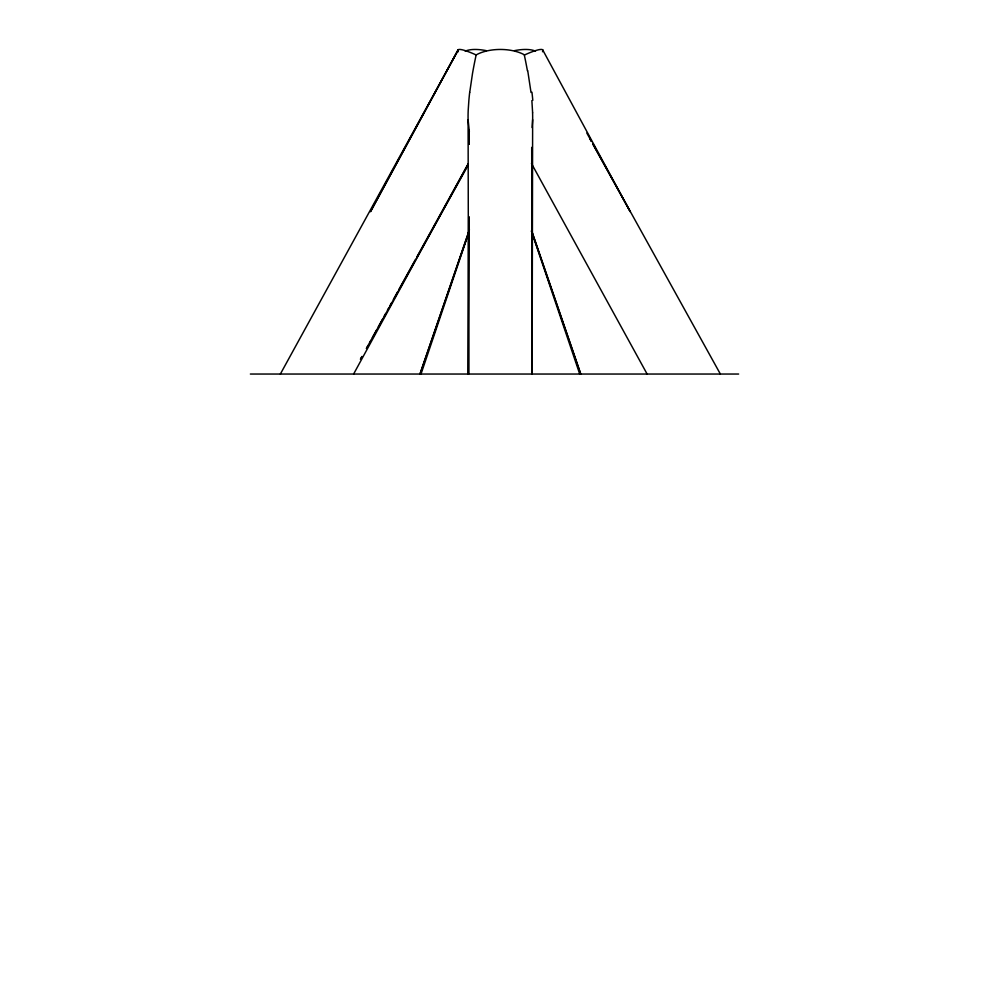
<?xml version="1.0" encoding="UTF-8"?>
<svg xmlns="http://www.w3.org/2000/svg" width="989" height="989" viewBox="0 0 989 989"><rect width="100%" height="100%" fill="white"/><g stroke="black" fill="none" stroke-linecap="round" stroke-linejoin="round"><path stroke-width="1.48" d="M468.897 216.752L468.601 374.04L468.094 119.669A83.385 49.017 -90 0 1 468.217 110.063L468.86 100.557A177.637 104.451 90 0 1 469.664 92.447M532.119 374.04L532.638 119.681A79.59 46.545 90 0 0 532.577 112.808M468.057 374.04L468.712 216.752M532.638 119.681L532.094 127.569M469.713 92.459L472.519 73.396A305.341 179.429 -90 0 1 476.142 54.951M421.005 374.04L468.811 232.588M469.219 230.87L419.991 374.04L469.416 229.671M458.068 49.821L370.467 211.745L457.796 50.748L280.369 374.04M353.617 374.04L468.131 164.211M360.466 359.23L361.949 356.547M366.4 348.462L370.85 340.389M372.334 337.694L376.797 329.621M378.28 326.926L382.731 318.854M384.214 316.159L385.698 313.464M387.181 310.769L388.665 308.086M390.148 305.391L391.632 302.696M393.115 300.001L397.566 291.928M399.049 289.233L415.38 259.613M416.863 256.93L468.057 164.038M360.54 359.192L362.036 356.497M366.523 348.4L368.019 345.693M370.269 341.65L386.736 311.955M388.232 309.26L392.72 301.163M394.215 298.455L468.316 164.829M250.365 374.04L738.635 374.04M586.848 133.082L591.323 141.167M592.819 143.85L720.363 374.04M589.914 138.781L591.41 141.489M592.906 144.196L630.265 211.745L542.652 49.809M531.464 163.469L647.115 374.04M531.513 230.87L580.741 374.04L531.81 231.129M531.414 231.129L579.727 374.04M469.342 131.784L468.094 119.669M527.73 70.701L531.019 92.484M531.872 100.581L532.626 112.795M531.699 147.361L532.131 374.04M458.241 51.749A32.303 4.994 28.8 0 1 476.117 54.939A32.303 16.158 0 0 1 524.615 54.939A32.303 4.994 -28.8 0 1 542.491 51.749M524.331 55.112A310.002 182.285 -90 0 1 527.434 70.862M514.515 50.637A32.303 13.067 -18.7 0 1 535.519 51.156M531.934 92.175A177.711 105.687 -89.9 0 1 532.799 100.334M465.213 51.156A32.303 13.067 18.7 0 1 486.205 50.637M469.07 130.4L469.046 144.27L469.07 130.4"/></g></svg>
